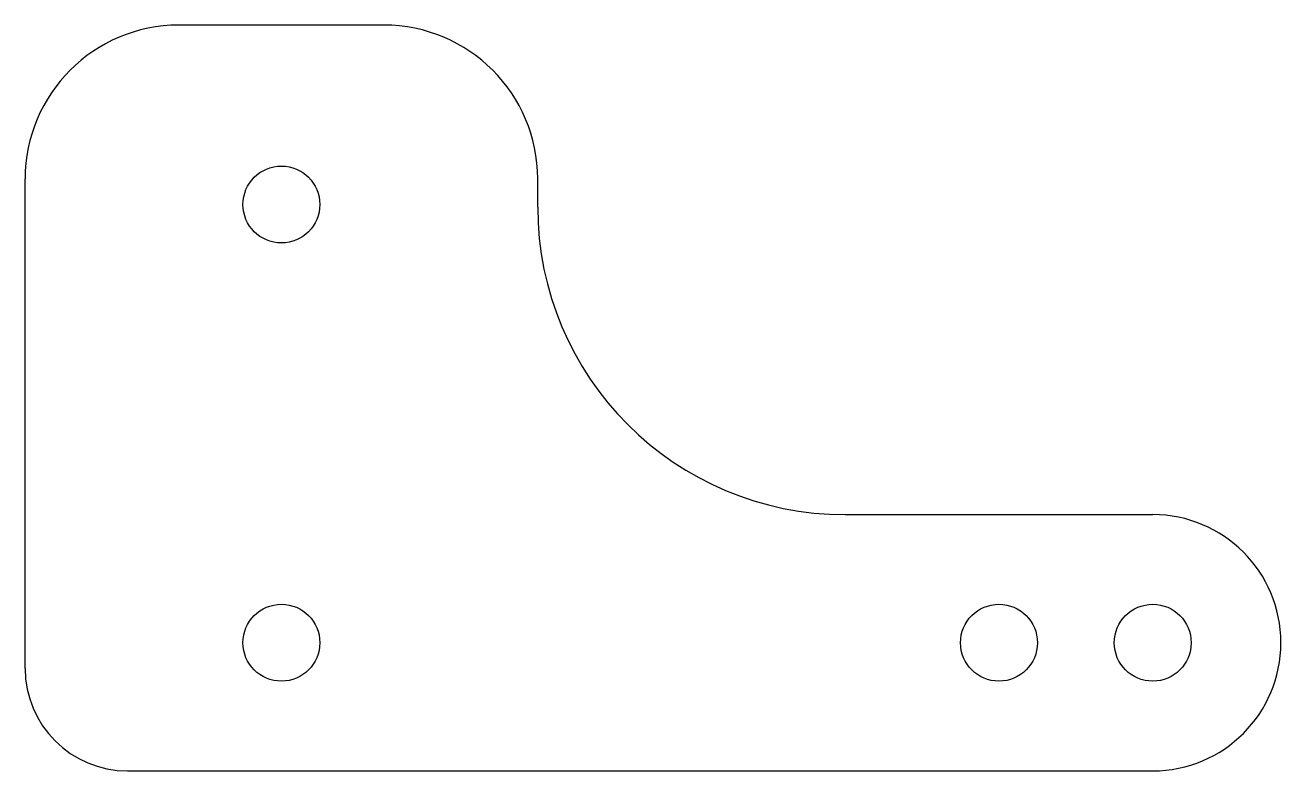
# Model space of a CAD drawing. Extents: x 121.8 to 170.8, y 45 to 74.1.
import ezdxf

# ---------------------------------------------------------------- set-up
doc = ezdxf.new("R2010")
doc.units = 0
doc.layers.add('VISIBLE', color=7, linetype='CONTINUOUS')

msp = doc.modelspace()

# ---------------------------------------------------------------- linework, layer by layer
at = {"layer": 'VISIBLE'}
for p, q in [((135.788, 74.1), (127.788, 74.1)), ((121.788, 49), (121.788, 68.1)), ((141.788, 67), (141.788, 68.1)), ((153.788, 55), (165.785, 55)), ((125.788, 45), (165.785, 45))]:
    msp.add_line(p, q, dxfattribs=at)
for centre in [(131.788, 67.1), (131.788, 50), (159.785, 50), (165.785, 50)]:
    msp.add_circle(centre, 1.5, dxfattribs=at)
for centre, radius, start, end in [((127.788, 68.1), 6, 90, 180), ((135.788, 68.1), 6, 0, 90), ((153.788, 67), 12, 180, 270), ((165.785, 50), 5, 270, 90), ((125.788, 49), 4, 180, 270)]:
    msp.add_arc(centre, radius, start, end, dxfattribs=at)

doc.saveas('drawing.dxf')
